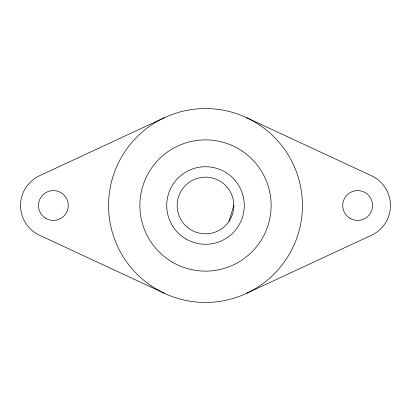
<?xml version="1.0" encoding="UTF-8"?>
<svg xmlns="http://www.w3.org/2000/svg" width="411" height="411" viewBox="0 0 411 411"><rect width="100%" height="100%" fill="white"/><g stroke="black" fill="none" stroke-linecap="round" stroke-linejoin="round"><path stroke-width="0.62" d="M228.958 221.401L233.838 205.5A28.338 28.338 0 0 0 191.331 180.958A28.338 28.338 0 0 0 191.331 230.042A28.338 28.338 0 0 0 233.838 205.5M164.631 117.587L39.528 175.744A32.813 32.813 0 0 0 39.528 235.256L164.631 293.413M246.369 293.413L371.472 235.256A32.813 32.813 0 0 0 371.472 175.744L246.369 117.587M151.161 285.789A96.95 96.95 0 0 0 302.203 212.415A96.95 96.95 0 0 0 163.136 118.296A96.95 96.95 0 0 0 151.161 285.789M45.904 218.416A14.914 14.914 0 0 0 68.277 205.5A14.914 14.914 0 0 0 45.904 192.584A14.914 14.914 0 0 0 45.904 218.416M350.177 218.416A14.914 14.914 0 0 0 372.551 205.5A14.914 14.914 0 0 0 350.177 192.584A14.914 14.914 0 0 0 350.177 218.416M172.687 262.336A65.626 65.626 0 0 0 271.126 205.5A65.626 65.626 0 0 0 172.687 148.664A65.626 65.626 0 0 0 172.687 262.336M185.911 238.966A38.778 38.778 0 0 0 244.278 205.731A38.778 38.778 0 0 0 186.311 171.803A38.778 38.778 0 0 0 185.911 238.966"/></g></svg>
